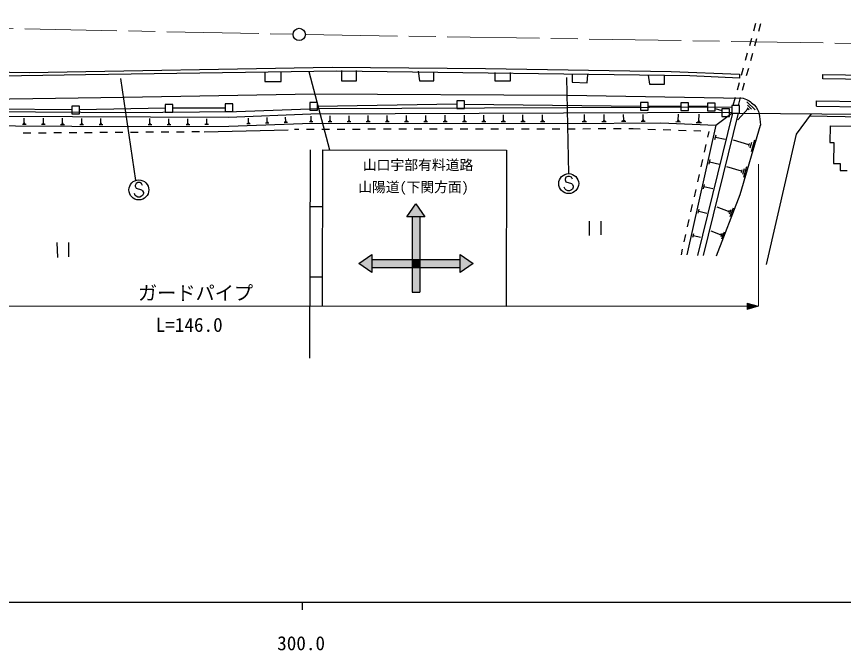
# Model space of a CAD drawing. Units: millimetres, scale not verified. Extents: x 40000 to 680000, y 20000 to 380000.
# Drawn here: x 330758 to 438524, y 198715 to 281370 of the extents above; entities that cross this region are included whole.
import ezdxf
from ezdxf.enums import TextEntityAlignment as Align

# ---------------------------------------------------------------- set-up
doc = ezdxf.new("R2010")
doc.units = ezdxf.units.MM
doc.header["$LTSCALE"] = 1000
doc.linetypes.add('CHAIN', pattern=[18.5, 12, -1.5, 3.5, -1.5])
for name, color, linetype, lineweight in [('M-BGD', 7, 'Continuous', 25), ('M-BMK', 2, 'CHAIN', 13), ('M-BMK-ROW', 30, 'Continuous', 25), ('M-BMK-SRVR', 3, 'Continuous', 25), ('M-STR-HTXT', 7, 'Continuous', 13), ('M-STR-STRC', 7, 'Continuous', 25), ('M-STR-STRD', 7, 'Continuous', 25), ('M-TTL-BAND', 7, 'Continuous', 25)]:
    doc.layers.add(name, color=color, linetype=linetype, lineweight=lineweight)
doc.styles.add('ＭＳ ゴシック', font='')
doc.styles.get('ＭＳ ゴシック').set_extended_font_data('MS Gothic')

msp = doc.modelspace()

# ---------------------------------------------------------------- hatches: boundary and pattern name
at = {"layer": 'M-STR-STRC'}
for points in [[(382803, 256952), (383988, 255260), (383311, 255260), (382296, 255260), (381619, 255260)], [(382296, 255260), (383311, 255260), (383311, 249676), (382296, 249676)], [(377050, 250353), (377050, 249676), (377050, 248661), (377050, 247984), (375358, 249169)], [(388556, 249676), (388556, 250353), (390248, 249169), (388556, 247984), (388556, 248661)], [(375358, 249169), (376083, 249676), (377050, 249676), (377050, 248661), (377050, 247984)], [(377050, 249676), (382296, 249676), (382296, 248661), (377050, 248661)], [(382296, 249676), (383311, 249676), (383311, 248661), (382296, 248661)], [(383311, 249676), (388556, 249676), (388556, 248661), (383311, 248661)], [(382296, 248661), (383311, 248661), (383311, 245446), (382296, 245446)]]:
    msp.add_hatch(color=256, dxfattribs=at).paths.add_polyline_path(points)

# ---------------------------------------------------------------- linework, layer by layer
at = {"layer": 'M-BGD'}
for p, q in [((427054, 280441), (426789, 279477)), ((427487, 279479), (427750, 280444)), ((426524, 278513), (426259, 277549)), ((426961, 277549), (427224, 278514)), ((425993, 276585), (425728, 275620)), ((426435, 275620), (426698, 276585)), ((425463, 274656), (425197, 273692)), ((425909, 273690), (426172, 274655)), ((424932, 272728), (424667, 271764)), ((425383, 271761), (425646, 272725)), ((424402, 270800), (424121, 269779)), ((424842, 269779), (425119, 270796)), ((424992, 269779), (423992, 269779)), ((423992, 269779), (423992, 268779)), ((424992, 268779), (424992, 269779)), ((425918, 270236), (427003, 269203)), ((425980, 269487), (426252, 269229)), ((426017, 269797), (426559, 269280)), ((435010, 269684), (435022, 270384)), ((435010, 269684), (470406, 269117)), ((435022, 270384), (470418, 269817)), ((369152, 267796), (369152, 268381)), ((371620, 267804), (371620, 268427)), ((374096, 267804), (374096, 268439)), ((376580, 267805), (376581, 268450)), ((379073, 267805), (379073, 268462)), ((381574, 267806), (381574, 268474)), ((384083, 267806), (384083, 268485)), ((386600, 267807), (386601, 268497)), ((389127, 267807), (389127, 268509)), ((391661, 267808), (391662, 268521)), ((394204, 267809), (394205, 268533)), ((396756, 267809), (396756, 268544)), ((399315, 267810), (399316, 268556)), ((404769, 267826), (404764, 268579)), ((407328, 267843), (407323, 268588)), ((409881, 267860), (409876, 268597)), ((412428, 267877), (412422, 268606)), ((417003, 267818), (417036, 268622)), ((419565, 250229), (424088, 268779)), ((419677, 267731), (419714, 268631)), ((420296, 250233), (424849, 268779)), ((421900, 267214), (423992, 268779)), ((423992, 268779), (424992, 268779)), ((426116, 269358), (424738, 267912)), ((470343, 267787), (434105, 268378)), ((332002, 267300), (331514, 267304)), ((331881, 267383), (331637, 267384)), ((331820, 267465), (331698, 267465)), ((331759, 267465), (331764, 268116)), ((334498, 267284), (334005, 267287)), ((334375, 267367), (334129, 267368)), ((334314, 267449), (334191, 267450)), ((334252, 267450), (334257, 268107)), ((336998, 267267), (336500, 267270)), ((336874, 267351), (336625, 267353)), ((336813, 267434), (336688, 267435)), ((336750, 267435), (336755, 268098)), ((339378, 267335), (339127, 267337)), ((339316, 267419), (339190, 267420)), ((339253, 267419), (339257, 268089)), ((341886, 267319), (341632, 267321)), ((341823, 267404), (341696, 267405)), ((341760, 267404), (341764, 268080)), ((348263, 267313), (348014, 267312)), ((348200, 267396), (348076, 267395)), ((348138, 267395), (348134, 268057)), ((350741, 267327), (350500, 267325)), ((350680, 267407), (350560, 267406)), ((350620, 267406), (350616, 268049)), ((353321, 267263), (352854, 267260)), ((353204, 267340), (352971, 267338)), ((353145, 267417), (353029, 267417)), ((353087, 267417), (353083, 268040)), ((355767, 267278), (355314, 267275)), ((355653, 267353), (355427, 267351)), ((355596, 267428), (355483, 267427)), ((355539, 267428), (355536, 268031)), ((361216, 267394), (360784, 267379)), ((361106, 267462), (360890, 267455)), ((361049, 267532), (360941, 267529)), ((360995, 267530), (360975, 268107)), ((363643, 267480), (363214, 267465)), ((363533, 267548), (363318, 267540)), ((363477, 267618), (363370, 267614)), ((363423, 267616), (363403, 268188)), ((366067, 267566), (365640, 267551)), ((365958, 267634), (365744, 267626)), ((365902, 267703), (365795, 267699)), ((365848, 267701), (365828, 268270)), ((369371, 267650), (368932, 267650)), ((369261, 267723), (369042, 267723)), ((369207, 267796), (369097, 267796)), ((371853, 267647), (371386, 267648)), ((371736, 267726), (371503, 267726)), ((371678, 267804), (371561, 267804)), ((374334, 267645), (373857, 267646)), ((374215, 267725), (373977, 267725)), ((374155, 267804), (374036, 267804)), ((376822, 267643), (376338, 267643)), ((376701, 267724), (376459, 267724)), ((376640, 267805), (376519, 267805)), ((379319, 267641), (378826, 267641)), ((379196, 267723), (378949, 267723)), ((379134, 267805), (379011, 267805)), ((381824, 267639), (381323, 267639)), ((381699, 267722), (381448, 267722)), ((381636, 267806), (381511, 267806)), ((384337, 267636), (383828, 267637)), ((384210, 267721), (383955, 267722)), ((384146, 267806), (384019, 267806)), ((386859, 267634), (386341, 267635)), ((386730, 267720), (386471, 267721)), ((386665, 267807), (386536, 267807)), ((389389, 267632), (388863, 267632)), ((389258, 267720), (388995, 267720)), ((389192, 267807), (389061, 267807)), ((391928, 267630), (391394, 267630)), ((391795, 267719), (391527, 267719)), ((391728, 267808), (391594, 267808)), ((394475, 267627), (393932, 267628)), ((394340, 267718), (394068, 267718)), ((394272, 267808), (394136, 267809)), ((397031, 267625), (396480, 267626)), ((396893, 267717), (396618, 267717)), ((396824, 267809), (396687, 267809)), ((399595, 267623), (399035, 267623)), ((399455, 267716), (399175, 267716)), ((399385, 267810), (399246, 267810)), ((405053, 267639), (404488, 267635)), ((404911, 267732), (404629, 267730)), ((404840, 267826), (404699, 267825)), ((407609, 267658), (407050, 267654)), ((407469, 267750), (407189, 267748)), ((407398, 267843), (407259, 267842)), ((410159, 267677), (409606, 267673)), ((410020, 267769), (409744, 267766)), ((409950, 267860), (409812, 267859)), ((412703, 267696), (412156, 267692)), ((412565, 267787), (412292, 267785)), ((412496, 267877), (412360, 267876)), ((417296, 267604), (416693, 267629)), ((417150, 267711), (416848, 267724)), ((417079, 267815), (416928, 267821)), ((420005, 267492), (419331, 267520)), ((419841, 267612), (419504, 267626)), ((419762, 267728), (419593, 267735)), ((336620, 266194), (335620, 266186)), ((338620, 266208), (337620, 266201)), ((339503, 267250), (339000, 267254)), ((340620, 266223), (339620, 266215)), ((342012, 267234), (341505, 267237)), ((342620, 266237), (341620, 266230)), ((344620, 266252), (343620, 266244)), ((346620, 266266), (345620, 266259)), ((348620, 266281), (347620, 266273)), ((348387, 267231), (347891, 267228)), ((350620, 266295), (349620, 266288)), ((350862, 267247), (350380, 267244)), ((352620, 266310), (351620, 266302)), ((354619, 266324), (353619, 266317)), ((355200, 266333), (366161, 266609)), ((367560, 266649), (367002, 266649)), ((369560, 266652), (368560, 266651)), ((371560, 266655), (370560, 266654)), ((373560, 266658), (372560, 266657)), ((375560, 266661), (374560, 266660)), ((377560, 266664), (376560, 266663)), ((379560, 266667), (378560, 266666)), ((381560, 266670), (380560, 266669)), ((383560, 266673), (382560, 266672)), ((385560, 266676), (384560, 266675)), ((387560, 266679), (386560, 266678)), ((389560, 266682), (388560, 266681)), ((391560, 266685), (390560, 266684)), ((393560, 266688), (392560, 266687)), ((395560, 266691), (394560, 266690)), ((397560, 266694), (396560, 266692)), ((399560, 266697), (398560, 266695)), ((401560, 266700), (400560, 266698)), ((403560, 266703), (402560, 266701)), ((405560, 266706), (404560, 266704)), ((407560, 266709), (406560, 266707)), ((409560, 266712), (408560, 266710)), ((411118, 266714), (410560, 266713)), ((412029, 266683), (411118, 266714)), ((414028, 266616), (413028, 266650)), ((416027, 266549), (415027, 266583)), ((418025, 266482), (417026, 266516)), ((419935, 266418), (419025, 266449)), ((420843, 265654), (421004, 266368)), ((436785, 267134), (436750, 264935)), ((436785, 267134), (446084, 266983)), ((332620, 266165), (331620, 266157)), ((334620, 266179), (333620, 266172)), ((421773, 265338), (421914, 265967)), ((421844, 265653), (423102, 265371)), ((426195, 264647), (424184, 265233)), ((426917, 265254), (426478, 263746)), ((420405, 263703), (420624, 264679)), ((426250, 264835), (426140, 264458)), ((426556, 264950), (426336, 264196)), ((436750, 264935), (437249, 264926)), ((437249, 264926), (437205, 262227)), ((419967, 261752), (420186, 262727)), ((421006, 262107), (421149, 262746)), ((421077, 262426), (422356, 262141)), ((437205, 262227), (438105, 262212)), ((438105, 262212), (438091, 261312)), ((425225, 261210), (423332, 261761)), ((425277, 261387), (425173, 261032)), ((425565, 261496), (425358, 260786)), ((425905, 261782), (425491, 260362)), ((438091, 261312), (438991, 261298)), ((419528, 259800), (419747, 260776)), ((419090, 257849), (419309, 258825)), ((420283, 258905), (420409, 259473)), ((420346, 259189), (421480, 258936)), ((418652, 255898), (418871, 256873)), ((423559, 255950), (422047, 256531)), ((419596, 255712), (419717, 256252)), ((419657, 255982), (420736, 255741)), ((423614, 256092), (423505, 255808)), ((423857, 256161), (423640, 255594)), ((424155, 256372), (423720, 255238)), ((405368, 254692), (405368, 252829)), ((406892, 254692), (406892, 252914)), ((418213, 253946), (418432, 254922)), ((422483, 252919), (421274, 253383)), ((422959, 253257), (422611, 252350)), ((417775, 251995), (417994, 252971)), ((418910, 252593), (419016, 253066)), ((418963, 252829), (419909, 252618)), ((422527, 253033), (422440, 252806)), ((422721, 253088), (422547, 252635)), ((336026, 251898), (336111, 249950)), ((337550, 251898), (337550, 250035)), ((417396, 250306), (417556, 251019))]:
    msp.add_line(p, q, dxfattribs=at)
for points in [[(363119, 274100), (363119, 272895), (365236, 272895), (365237, 274132)], [(373110, 274334), (373110, 272980), (375057, 272980), (375057, 274334)], [(383101, 274250), (383270, 272980), (385133, 272980), (385133, 274165)], [(393091, 274080), (393091, 272980), (395123, 272980), (395123, 274080)], [(403167, 273911), (403167, 272810), (405114, 272726), (405199, 273826)], [(413073, 273742), (413242, 272556), (415189, 272556), (415189, 273742)], [(299638, 271054), (309845, 270758), (318037, 270460), (344708, 270841), (369528, 271271), (402513, 271096), (425446, 270708)], [(309703, 269110), (344999, 268876), (359411, 269002), (370141, 269392), (402545, 269511), (423992, 269605)], [(423992, 268846), (369109, 268656), (358386, 268221), (307540, 268404), (298866, 267069), (291769, 264775), (286085, 260260), (280133, 252388), (276861, 251868), (272198, 246203), (269831, 241819)], [(434332, 268686), (432382, 266042), (428442, 249048)], [(297858, 250294), (298128, 265595), (308462, 267258), (345331, 267011), (358435, 267095), (369260, 267480), (402506, 267420), (414705, 267511), (421900, 267214), (418126, 250318)], [(421982, 250153), (425066, 258187), (427700, 267225)]]:
    msp.add_lwpolyline(points, dxfattribs=at)
msp.add_open_spline([(425446, 270708), (426085, 270491), (426424, 270301), (426893, 269836), (427650, 269084), (427608, 268313), (427700, 267225)], degree=3, knots=[0, 0, 0, 0, 1, 1, 1, 2, 2, 2, 2], dxfattribs=at)
at = {"layer": 'M-BMK'}
msp.add_line((368397, 279024), (467333, 277413), dxfattribs=at)
msp.add_lwpolyline([(267366, 281370), (294842, 280520), (366797, 279054)], dxfattribs=at)
at = {"layer": 'M-BMK-ROW'}
for p, q in [((314903, 269462), (337983, 269243)), ((338983, 269698), (337983, 269698)), ((337983, 269698), (337983, 268698)), ((338983, 268698), (338983, 269698)), ((338983, 269249), (350113, 269456)), ((351113, 269922), (350113, 269922)), ((350113, 269922), (350113, 268922)), ((351113, 268922), (351113, 269922)), ((351113, 269461), (357963, 269457)), ((358963, 269999), (357963, 269999)), ((357963, 269999), (357963, 268999)), ((358963, 268999), (358963, 269999)), ((369975, 270158), (368975, 270158)), ((368975, 270158), (368975, 269158)), ((369975, 269158), (369975, 270158)), ((369975, 269699), (388157, 269969)), ((389157, 270399), (388157, 270399)), ((388157, 270399), (388157, 269399)), ((389157, 269399), (389157, 270399)), ((389157, 269951), (412090, 269691)), ((413090, 270174), (412090, 270174)), ((412090, 270174), (412090, 269174)), ((413090, 269174), (413090, 270174)), ((413090, 269690), (417319, 269693)), ((418319, 270130), (417319, 270130)), ((417319, 270130), (417319, 269130)), ((418319, 269130), (418319, 270130)), ((418319, 269686), (420811, 269686)), ((421811, 270082), (420811, 270082)), ((420811, 270082), (420811, 269082)), ((421811, 269082), (421811, 270082)), ((337983, 268698), (338983, 268698)), ((350113, 268922), (351113, 268922)), ((357963, 268999), (358963, 268999)), ((368975, 269158), (369975, 269158)), ((388157, 269399), (389157, 269399)), ((412090, 269174), (413090, 269174)), ((417319, 269130), (418319, 269130)), ((420811, 269082), (421811, 269082)), ((421811, 269376), (422664, 269108)), ((423664, 269343), (422664, 269343)), ((422664, 269343), (422664, 268343)), ((422664, 268343), (423664, 268343)), ((423664, 268343), (423664, 269343)), ((424992, 268779), (460005, 268428))]:
    msp.add_line(p, q, dxfattribs=at)
at = {"layer": 'M-BMK-SRVR'}
msp.add_circle((367597, 279037), 800, dxfattribs=at)
at = {"layer": 'M-STR-HTXT'}
for p, q in [((427462, 262125), (427462, 243588)), ((285510, 243588), (425962, 243588)), ((427462, 243588), (425962, 243990)), ((425962, 243990), (425962, 243186)), ((426262, 243909), (425962, 243909)), ((425962, 243829), (426562, 243829)), ((426862, 243749), (425962, 243749)), ((425962, 243668), (427162, 243668)), ((427462, 243588), (425962, 243186)), ((427462, 243588), (425962, 243588)), ((425962, 243507), (427162, 243507)), ((426862, 243427), (425962, 243427)), ((425962, 243347), (426562, 243347)), ((426262, 243266), (425962, 243266))]:
    msp.add_line(p, q, dxfattribs=at)
at = {"layer": 'M-STR-STRC'}
for p, q in [((368866, 274186), (371530, 263995)), ((346313, 260005), (344342, 273310)), ((402716, 260886), (402467, 273437)), ((369027, 264002), (368958, 236826)), ((370625, 263998), (370574, 243649)), ((370625, 263998), (394604, 263937)), ((394604, 263937), (394552, 243588)), ((402365, 260413), (402246, 260176)), ((402246, 260176), (402246, 260058)), ((402246, 260058), (402365, 259822)), ((402601, 260531), (402365, 260413)), ((402365, 259822), (403074, 259586)), ((402837, 260531), (402601, 260531)), ((403074, 260413), (402837, 260531)), ((403192, 260176), (403074, 260413)), ((346347, 259591), (346229, 259355)), ((346229, 259355), (346229, 259237)), ((346229, 259237), (346347, 259000)), ((346583, 259709), (346347, 259591)), ((346347, 259000), (347056, 258764)), ((346820, 259709), (346583, 259709)), ((347056, 259591), (346820, 259709)), ((347174, 259355), (347056, 259591)), ((347056, 258764), (347174, 258646)), ((347174, 258646), (347292, 258409)), ((402246, 258876), (402128, 259113)), ((402365, 258758), (402246, 258876)), ((402601, 258640), (402365, 258758)), ((402837, 258640), (402601, 258640)), ((403074, 258758), (402837, 258640)), ((403074, 259586), (403192, 259467)), ((403192, 258876), (403074, 258758)), ((403192, 259467), (403310, 259231)), ((403310, 259113), (403192, 258876)), ((403310, 259231), (403310, 259113)), ((346229, 258055), (346111, 258291)), ((346347, 257937), (346229, 258055)), ((346583, 257818), (346347, 257937)), ((346820, 257818), (346583, 257818)), ((347056, 257937), (346820, 257818)), ((347174, 258055), (347056, 257937)), ((347292, 258291), (347174, 258055)), ((347292, 258409), (347292, 258291)), ((369008, 256608), (370607, 256604)), ((381619, 255260), (382803, 256952)), ((382803, 256952), (383988, 255260)), ((383988, 255260), (381619, 255260)), ((382296, 255260), (382296, 245446)), ((383311, 255260), (383311, 245446)), ((375358, 249169), (377050, 250353)), ((377050, 250353), (377050, 247984)), ((388556, 247984), (388556, 250353)), ((388556, 250353), (390248, 249169)), ((377050, 247984), (375358, 249169)), ((377050, 249676), (388556, 249676)), ((390248, 249169), (388556, 247984)), ((377050, 248661), (388556, 248661)), ((368985, 247417), (370583, 247412)), ((382296, 245446), (383311, 245446)), ((370574, 243649), (394552, 243588))]:
    msp.add_line(p, q, dxfattribs=at)
for centre in [(402719, 259586), (346701, 258764)]:
    msp.add_circle(centre, 1300, dxfattribs=at)
at = {"layer": 'M-STR-STRD'}
msp.add_lwpolyline([(299067, 274629), (332424, 274074), (371891, 274754), (391856, 274602), (416068, 274196), (424980, 273876), (424980, 273335), (418489, 273623), (372484, 274241), (339747, 273750), (328624, 273614), (299092, 274069)], close=True, dxfattribs=at)
msp.add_lwpolyline([(450616, 273020), (435854, 273252), (435856, 273812), (450625, 273581)], dxfattribs=at)
at = {"layer": 'M-TTL-BAND'}
for p, q in [((40000, 205000), (579000, 205000)), ((368000, 205000), (368000, 204000))]:
    msp.add_line(p, q, dxfattribs=at)

# ---------------------------------------------------------------- texts
at = {"layer": 'M-STR-HTXT', "style": 'ＭＳ ゴシック'}
for s, p in [('ガードパイプ', (354084, 243859)), ('L=146.0', (353257, 239706))]:
    msp.add_text(s, height=1833, dxfattribs=at).set_placement(p, align=Align.BOTTOM_CENTER)
at = {"layer": 'M-STR-STRC', "style": 'ＭＳ ゴシック'}
for s, p in [('山口宇部有料道路', (383087, 260962)), ('山陽道(下関方面)', (382478, 258082))]:
    msp.add_text(s, height=1320, dxfattribs=at).set_placement(p, align=Align.BOTTOM_CENTER)
at = {"layer": 'M-TTL-BAND', "style": 'ＭＳ ゴシック'}
msp.add_text('300.0', height=1833, dxfattribs=at).set_placement((367844, 198195), align=Align.BOTTOM_CENTER)

doc.saveas('drawing.dxf')
